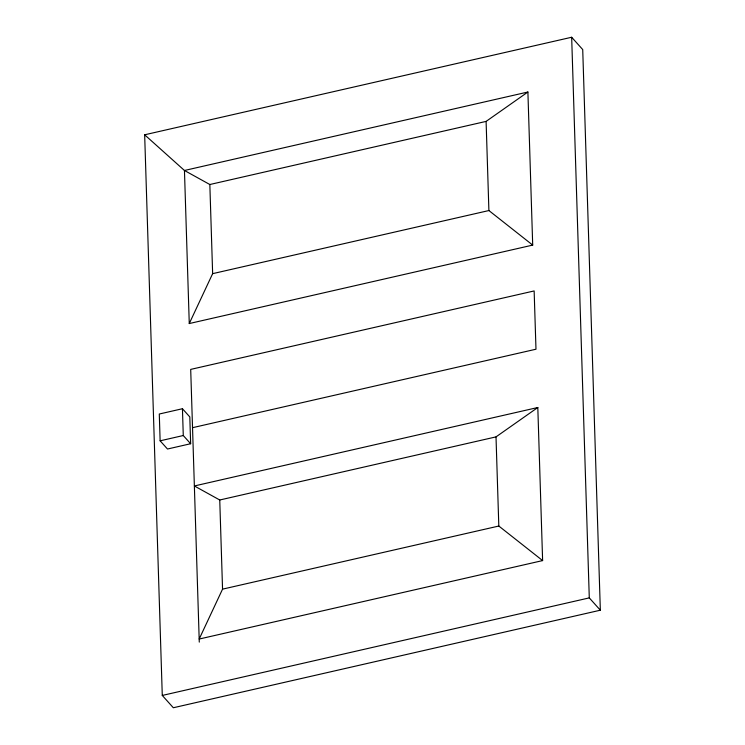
<?xml version="1.0" encoding="UTF-8"?>
<svg xmlns="http://www.w3.org/2000/svg" width="745" height="745" viewBox="0 0 745 745"><rect width="100%" height="100%" fill="white"/><g stroke="black" fill="none" stroke-linecap="round" stroke-linejoin="round"><path stroke-width="1.12" d="M189.267 323.553L184.453 170.484L527.898 92.017L532.703 245.096L189.267 323.553L212.642 273.657L209.839 184.518L184.453 170.484L144.66 134.798L571.666 37.25L582.72 49.561L600.34 610.202L173.334 707.75L162.28 695.439L144.66 134.798M219.747 499.997L222.55 589.146L199.176 639.042L542.621 560.585L537.806 407.506L194.37 485.964L219.747 499.997L496.012 436.887L537.806 407.506M209.839 184.518L486.103 121.398L527.898 92.017M212.642 273.657L488.897 210.546L532.703 245.096M182.441 408.726L159.29 414.015L160.128 440.817L167.495 449.021L190.645 443.731L189.807 416.93L182.441 408.726L183.279 435.527L190.645 443.731M192.536 427.686L535.981 349.219L534.146 290.941L190.701 369.399L199.278 642.115M160.128 440.817L183.279 435.527M222.55 589.146L498.815 526.035L542.621 560.585M162.28 695.439L589.286 597.89L600.34 610.202M571.666 37.25L589.286 597.89M486.103 121.398L488.897 210.546M496.012 436.887L498.815 526.035"/></g></svg>
